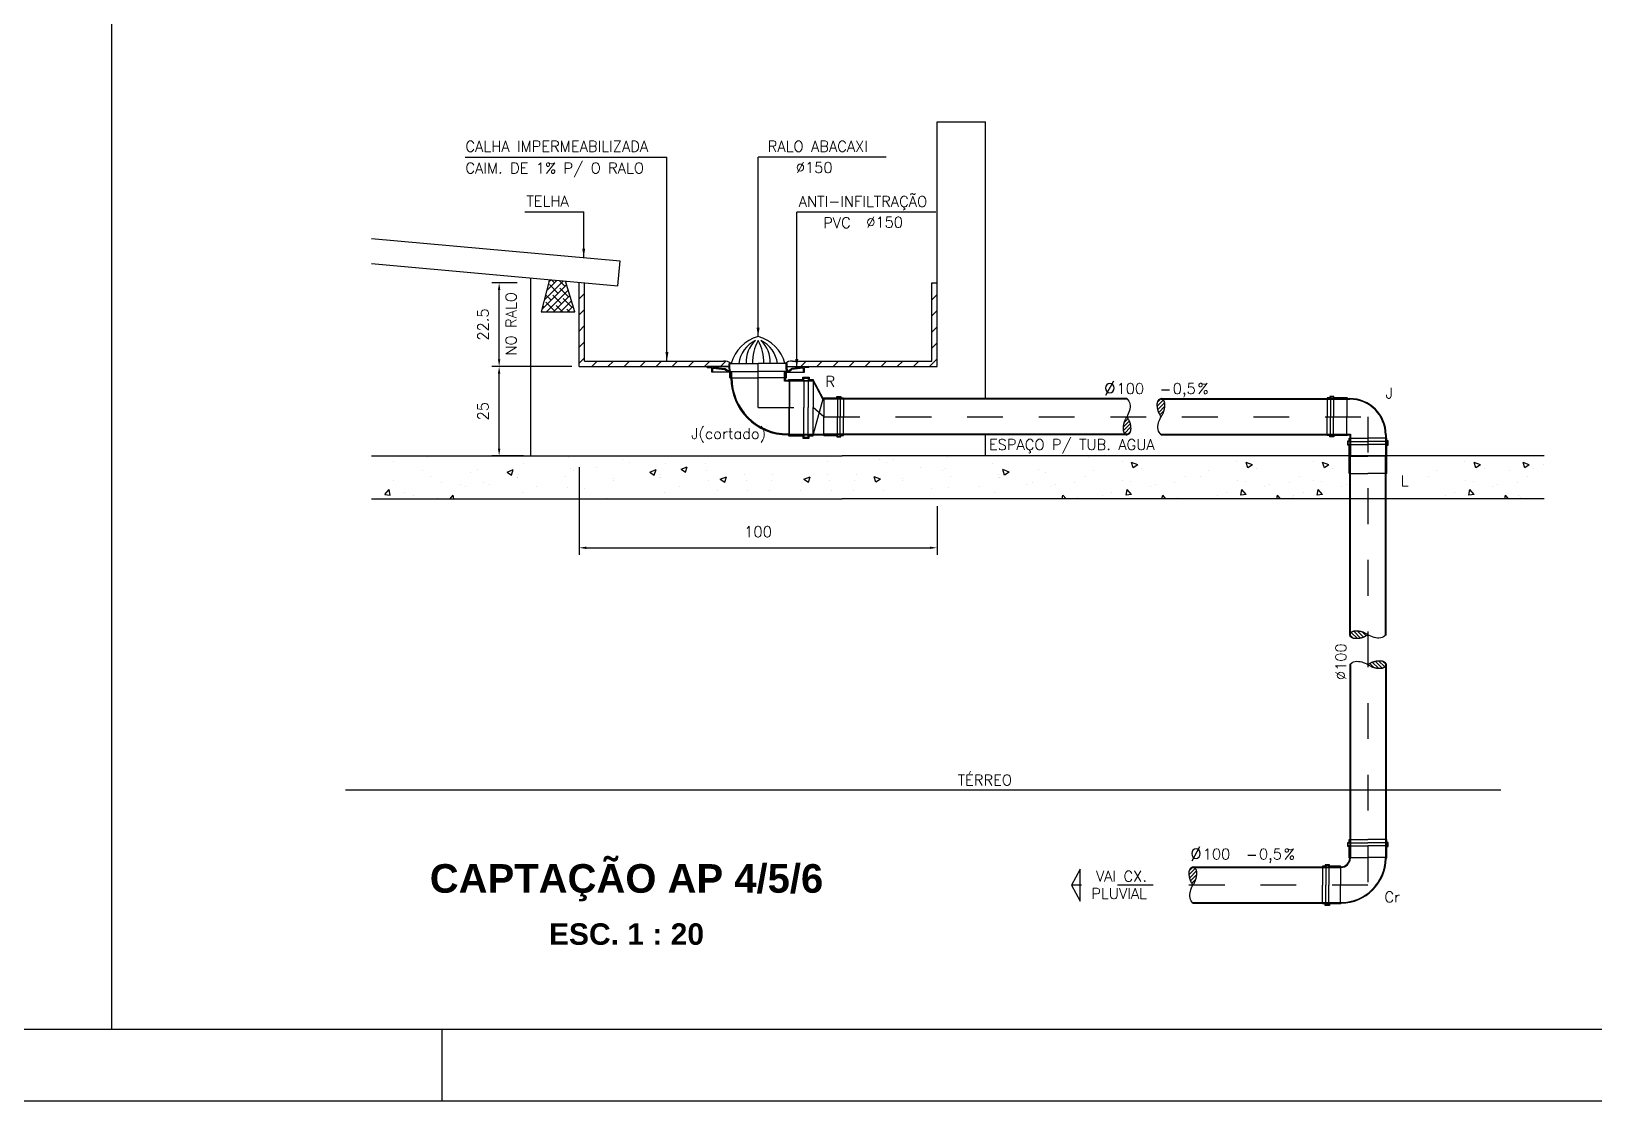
# Model space of a CAD drawing. Header units: millimetres. Extents: x -2485 to 3289, y -257 to 1952.
# Drawn here: x 41.313 to 45.681, y 0 to 2.987 of the extents above; entities that cross this region are included whole.
import ezdxf
from ezdxf.enums import TextEntityAlignment as Align

# ---------------------------------------------------------------- set-up
doc = ezdxf.new("R2010")
doc.units = ezdxf.units.MM
doc.header["$LTSCALE"] = 0.3
doc.linetypes.add('HID', pattern=[0.37, 0.07, -0.1, 0.03, -0.1, 0.07])
for name, color, linetype in [('AUX', 2, 'Continuous'), ('BASE', 254, 'Continuous'), ('TEX', 11, 'Continuous'), ('TEXTO', 3, 'Continuous'), ('TUB', 1, 'Continuous')]:
    doc.layers.add(name, color=color, linetype=linetype)
doc.layers.add('PROJETO ESGOTO PLUVIAL', color=1, linetype='HID', lineweight=15)
doc.layers.add('prumada', color=9, linetype='Continuous', lineweight=15)
doc.styles.add('ROMANS', font='romans.shx', dxfattribs={"height": 0.03})
doc.styles.add('SANSSERIFBOLD', font='sasb____.pfb')
doc.dimstyles.new('20', dxfattribs={"dimtxt": 0.03, "dimasz": 0.02, "dimexe": 0.02, "dimexo": 0.02, "dimgap": 0.03, "dimtad": 1, "dimdec": 3, "dimlfac": 100, "dimdsep": 46, "dimtxsty": 'ROMANS', "dimcen": 0.02, "dimclrd": 11, "dimclre": 11, "dimclrt": 3, "dimadec": 0, "dimazin": 0, "dimtfac": 3.333333, "dimtdec": 3, "dimtix": 1, "dimtmove": 2, "dimatfit": 3, "dimfxl": 0, "dimtolj": 1, "dimarcsym": 0})

# ---------------------------------------------------------------- blocks, each defined once
blk = doc.blocks.new('*D49')
at = {"layer": 'TEX', "color": 11, "linetype": 'Continuous', "lineweight": -2}
for p, q in [((42.6707, 2.285), (42.6003, 2.285)), ((42.6203, 2.0712), (42.6203, 2.265)), ((42.8236, 2.0512), (42.6003, 2.0512))]:
    blk.add_line(p, q, dxfattribs=at)
at = {"layer": 'TEX', "color": 11, "linetype": 'Continuous'}
for points in [[(42.6169, 2.265), (42.6236, 2.265), (42.6203, 2.285)], [(42.6169, 2.0712), (42.6236, 2.0712), (42.6203, 2.0512)]]:
    blk.add_solid(points, dxfattribs=at)
at = {"layer": 'TEX', "color": 3, "linetype": 'Continuous', "insert": (42.5753, 2.1681), "char_height": 0.03, "attachment_point": 5, "rotation": 90, "style": 'ROMANS'}
blk.add_mtext('\\A1;22.5', dxfattribs=at)
blk = doc.blocks.new('*D50')
at = {"layer": 'TEX', "color": 11, "lineweight": -2}
for p, q in [((42.8436, 1.7699), (42.8436, 1.5246)), ((43.8436, 1.6612), (43.8436, 1.5246)), ((42.8636, 1.5446), (43.8236, 1.5446))]:
    blk.add_line(p, q, dxfattribs=at)
at = {"layer": 'TEX', "color": 11}
for points in [[(42.8636, 1.5479), (42.8636, 1.5413), (42.8436, 1.5446)], [(43.8236, 1.5479), (43.8236, 1.5413), (43.8436, 1.5446)]]:
    blk.add_solid(points, dxfattribs=at)
at = {"layer": 'TEX', "color": 3, "insert": (43.3436, 1.5896), "char_height": 0.03, "attachment_point": 5, "style": 'ROMANS'}
blk.add_mtext('\\A1;100', dxfattribs=at)
blk = doc.blocks.new('*D51')
at = {"layer": 'TEX', "color": 11, "linetype": 'Continuous', "lineweight": -2}
for p, q in [((42.6681, 2.0512), (42.6003, 2.0512)), ((42.6203, 1.8212), (42.6203, 2.0312)), ((42.6886, 1.8012), (42.6003, 1.8012))]:
    blk.add_line(p, q, dxfattribs=at)
at = {"layer": 'TEX', "color": 11, "linetype": 'Continuous'}
for points in [[(42.6169, 2.0312), (42.6236, 2.0312), (42.6203, 2.0512)], [(42.6169, 1.8212), (42.6236, 1.8212), (42.6203, 1.8012)]]:
    blk.add_solid(points, dxfattribs=at)
at = {"layer": 'TEX', "color": 3, "linetype": 'Continuous', "insert": (42.5753, 1.9262), "char_height": 0.03, "attachment_point": 5, "rotation": 90, "style": 'ROMANS'}
blk.add_mtext('\\A1;25', dxfattribs=at)
blk = doc.blocks.new('150')
at = {"layer": 'TEX', "color": 9, "style": 'ROMANS'}
blk.add_text('%%c150', height=0.03, dxfattribs=at).set_placement((0, 0))
blk = doc.blocks.new('ABX150V')
at = {"layer": 'TUB'}
for centre, radius, start, end in [((-0.0092, -0.0263), 0.0805, 24.8919, 83.7485), ((-0.0253, -0.0253), 0.1034, 14.1481, 75.8519), ((0.0053, -0.0447), 0.0785, 41.7738, 93.9312), ((0.0044, -0.1054), 0.121, 60.5817, 92.0747), ((0.0044, 0.1054), 0.121, 267.9253, 299.4183), ((-0.0253, 0.0253), 0.1034, 284.1481, 345.8519), ((-0.0092, 0.0263), 0.0805, 276.2515, 335.1081), ((0.0053, 0.0447), 0.0785, 266.0688, 318.2262)]:
    blk.add_arc(centre, radius, start, end, dxfattribs=at)
blk = doc.blocks.new('b100')
at = {"layer": 'TUB', "color": 7}
for p, q in [((-0.0104, -0.0292), (0.0066, -0.0121)), ((-0.0101, -0.0394), (0.0091, -0.0203)), ((-0.0081, -0.0163), (0.0031, -0.0051)), ((-0.0068, -0.0468), (0.0105, -0.0295)), ((-0.0002, -0.0508), (0.0097, -0.0409))]:
    blk.add_line(p, q, dxfattribs=at)
for points in [[(0, 0.0508), (0.0052, 0.0436), (0.007, 0.04), (0.0082, 0.0359), (0.0089, 0.0306), (0.0088, 0.0264), (0.0082, 0.0221), (0.0073, 0.0174), (0.0058, 0.0129), (0.0039, 0.0078), (0.0019, 0.0034), (0, 0)], [(0, 0), (-0.0016, -0.0026), (-0.0029, -0.0047), (-0.0039, -0.0065), (-0.0047, -0.008), (-0.0054, -0.0092), (-0.0058, -0.0102), (-0.0062, -0.0111), (-0.0065, -0.0118), (-0.0068, -0.0126), (-0.0071, -0.0132), (-0.0073, -0.0139), (-0.0075, -0.0145), (-0.0077, -0.0151), (-0.0079, -0.0157), (-0.0081, -0.0162), (-0.0083, -0.0168), (-0.0084, -0.0173), (-0.0085, -0.0179), (-0.0087, -0.0184), (-0.0088, -0.0189), (-0.0089, -0.0195), (-0.009, -0.02), (-0.0092, -0.0206), (-0.0093, -0.0212), (-0.0094, -0.0218), (-0.0095, -0.0224), (-0.0097, -0.023), (-0.0098, -0.0237), (-0.0099, -0.0243), (-0.01, -0.025), (-0.0101, -0.0257), (-0.0102, -0.0264), (-0.0103, -0.0271), (-0.0103, -0.0278), (-0.0104, -0.0286), (-0.0105, -0.0293), (-0.0105, -0.03), (-0.0105, -0.0308), (-0.0106, -0.0315), (-0.0106, -0.0322), (-0.0106, -0.0329), (-0.0106, -0.0335), (-0.0106, -0.0342), (-0.0106, -0.0348), (-0.0105, -0.0354), (-0.0105, -0.036), (-0.0105, -0.0366), (-0.0104, -0.0372), (-0.0104, -0.0377), (-0.0103, -0.0383), (-0.0102, -0.0388), (-0.0101, -0.0393), (-0.01, -0.0398), (-0.0099, -0.0403), (-0.0097, -0.0408), (-0.0095, -0.0413), (-0.0094, -0.0418), (-0.0092, -0.0424), (-0.0089, -0.0429), (-0.0087, -0.0433), (-0.0085, -0.0438), (-0.0082, -0.0443), (-0.008, -0.0447), (-0.0078, -0.0452), (-0.0075, -0.0456), (-0.0073, -0.046), (-0.0071, -0.0463), (-0.0068, -0.0467), (-0.0066, -0.047), (-0.0064, -0.0473), (-0.0062, -0.0476), (-0.006, -0.0478), (-0.0058, -0.0481), (-0.0056, -0.0483), (-0.0053, -0.0485), (-0.0051, -0.0487), (-0.0049, -0.0489), (-0.0046, -0.049), (-0.0044, -0.0492), (-0.0041, -0.0494), (-0.0038, -0.0495), (-0.0035, -0.0497), (-0.0031, -0.0499), (-0.0027, -0.05), (-0.0022, -0.0502), (-0.0016, -0.0504), (-0.0008, -0.0506), (0, -0.0508)], [(0, 0), (0.0016, -0.0026), (0.0029, -0.0047), (0.0039, -0.0065), (0.0047, -0.008), (0.0054, -0.0092), (0.0058, -0.0102), (0.0062, -0.0111), (0.0065, -0.0118), (0.0068, -0.0126), (0.0071, -0.0132), (0.0073, -0.0139), (0.0075, -0.0145), (0.0077, -0.0151), (0.0079, -0.0157), (0.0081, -0.0162), (0.0083, -0.0168), (0.0084, -0.0173), (0.0085, -0.0179), (0.0087, -0.0184), (0.0088, -0.0189), (0.0089, -0.0195), (0.009, -0.02), (0.0092, -0.0206), (0.0093, -0.0212), (0.0094, -0.0218), (0.0095, -0.0224), (0.0097, -0.023), (0.0098, -0.0237), (0.0099, -0.0243), (0.01, -0.025), (0.0101, -0.0257), (0.0102, -0.0264), (0.0103, -0.0271), (0.0103, -0.0278), (0.0104, -0.0286), (0.0105, -0.0293), (0.0105, -0.03), (0.0105, -0.0308), (0.0106, -0.0315), (0.0106, -0.0322), (0.0106, -0.0329), (0.0106, -0.0335), (0.0106, -0.0342), (0.0106, -0.0348), (0.0105, -0.0354), (0.0105, -0.036), (0.0105, -0.0366), (0.0104, -0.0372), (0.0104, -0.0377), (0.0103, -0.0383), (0.0102, -0.0388), (0.0101, -0.0393), (0.01, -0.0398), (0.0099, -0.0403), (0.0097, -0.0408), (0.0095, -0.0413), (0.0094, -0.0418), (0.0092, -0.0424), (0.0089, -0.0429), (0.0087, -0.0433), (0.0085, -0.0438), (0.0082, -0.0443), (0.008, -0.0447), (0.0078, -0.0452), (0.0075, -0.0456), (0.0073, -0.046), (0.0071, -0.0463), (0.0068, -0.0467), (0.0066, -0.047), (0.0064, -0.0473), (0.0062, -0.0476), (0.006, -0.0478), (0.0058, -0.0481), (0.0056, -0.0483), (0.0053, -0.0485), (0.0051, -0.0487), (0.0049, -0.0489), (0.0046, -0.049), (0.0044, -0.0492), (0.0041, -0.0494), (0.0038, -0.0495), (0.0035, -0.0497), (0.0031, -0.0499), (0.0027, -0.05), (0.0022, -0.0502), (0.0016, -0.0504), (0.0008, -0.0506), (0, -0.0508)]]:
    blk.add_lwpolyline(points, dxfattribs=at)
blk = doc.blocks.new('DD')
at = {"layer": 'TEX', "color": 9}
blk.add_line((0.1881, 0.0234), (0.2108, 0.0234), dxfattribs=at)
at = {"layer": 'TEX', "color": 9, "style": 'ROMANS'}
for s, height, p in [('%%c', 0.04, (0.0265, 0.0079)), ('%', 0.03, (0.2889, 0.0116))]:
    blk.add_text(s, height=height, dxfattribs=at).set_placement(p)
blk.add_attdef('N', (0.0624, 0.0116), '', height=0.03, dxfattribs=at)
blk.add_attdef('INCL', text='', height=0.03, dxfattribs=at).set_placement((0.2837, 0.0116), align=Align.RIGHT)
blk = doc.blocks.new('a-inf-150')
at = {"layer": 'TUB', "color": 3, "linetype": 'Continuous'}
for p, q in [((-0.0811, 0.0137), (-0.1419, 0.0137)), ((-0.0811, 0.006), (-0.0786, 0)), ((-0.0811, 0), (-0.0786, 0.006)), ((-0.0811, 0.006), (-0.0811, 0)), ((-0.0786, 0.022), (0, 0.022)), ((-0.0786, 0.006), (-0.0786, 0)), ((-0.0762, 0), (0, 0)), ((0.0786, 0.022), (0, 0.022)), ((0.0762, 0), (0, 0)), ((0.0786, 0.006), (0.0786, 0)), ((0.0811, 0), (0.0786, 0.006)), ((0.0811, 0.006), (0.0786, 0)), ((0.0811, 0.0137), (0.1419, 0.0137)), ((0.0811, 0.006), (0.0811, 0)), ((-0.0817, -0.0025), (-0.1266, -0.0025)), ((-0.0762, -0.0185), (0, -0.0185)), ((0.0762, -0.0185), (0, -0.0185)), ((0.0817, -0.0025), (0.1266, -0.0025))]:
    blk.add_line(p, q, dxfattribs=at)
at = {"layer": 'TUB', "color": 4, "linetype": 'Continuous'}
for p, q in [((-0.1419, 0.0112), (-0.1419, 0.0137)), ((-0.1419, 0.0137), (-0.094, 0.0075)), ((-0.1419, 0.0112), (-0.1291, 0.0096)), ((-0.1291, -0.0025), (-0.1291, 0.0096)), ((-0.1266, -0.0025), (-0.1266, 0.0087)), ((-0.126, 0.0092), (-0.0944, 0.0051)), ((-0.082, -0.0024), (-0.0934, 0.0047)), ((-0.0811, 0), (-0.092, 0.0068)), ((-0.0811, 0.0174), (-0.0807, 0.022)), ((-0.0811, 0.006), (-0.0811, 0.0174)), ((-0.0786, 0.006), (-0.0811, 0.006)), ((-0.0762, 0), (-0.0811, 0)), ((-0.0807, 0.022), (-0.0786, 0.022)), ((-0.0786, 0.006), (-0.0786, 0.022)), ((-0.0786, 0), (-0.0762, 0)), ((-0.0762, -0.0185), (-0.0762, 0)), ((0.0762, -0.0185), (0.0762, 0)), ((0.0786, 0), (0.0762, 0)), ((0.0762, 0), (0.0811, 0)), ((0.0786, 0.006), (0.0786, 0.022)), ((0.0807, 0.022), (0.0786, 0.022)), ((0.0786, 0.006), (0.0811, 0.006)), ((0.0811, 0.0174), (0.0807, 0.022)), ((0.0811, 0.006), (0.0811, 0.0174)), ((0.0811, 0), (0.092, 0.0068)), ((0.082, -0.0024), (0.0934, 0.0047)), ((0.1419, 0.0137), (0.094, 0.0075)), ((0.126, 0.0092), (0.0944, 0.0051)), ((0.1266, -0.0025), (0.1266, 0.0087)), ((0.1419, 0.0112), (0.1291, 0.0096)), ((0.1291, -0.0025), (0.1291, 0.0096)), ((0.1419, 0.0112), (0.1419, 0.0137)), ((-0.1266, -0.0025), (-0.1291, -0.0025)), ((-0.0792, -0.0025), (-0.0817, -0.0025)), ((-0.0792, -0.0175), (-0.0792, -0.0025)), ((-0.0782, -0.0185), (-0.0762, -0.0185)), ((0.0782, -0.0185), (0.0762, -0.0185)), ((0.0792, -0.0025), (0.0817, -0.0025)), ((0.0792, -0.0175), (0.0792, -0.0025)), ((0.1266, -0.0025), (0.1291, -0.0025))]:
    blk.add_line(p, q, dxfattribs=at)
at = {"layer": 'TUB', "linetype": 'HID'}
blk.add_line((0, -0.0185), (0, 0.022), dxfattribs=at)
blk.add_line((0, -0.0185), (0, 0.022), dxfattribs=at)
blk.add_line((0, -0.0185), (0, 0.022), dxfattribs=at)
blk.add_line((0, -0.0185), (0, 0.022), dxfattribs=at)
at = {"layer": 'TUB', "color": 4, "linetype": 'Continuous'}
for centre, radius, start, end in [((-0.1261, 0.0087), 0.0005, 82.6, 180), ((-0.0947, 0.0026), 0.0025, 58, 82.6), ((-0.0947, 0.0026), 0.005, 58, 82.6), ((0.0947, 0.0026), 0.005, 97.4, 122), ((0.0947, 0.0026), 0.0025, 97.4, 122), ((0.1261, 0.0087), 0.0005, 0, 97.4), ((-0.0817, -0.002), 0.0005, 238, 270), ((-0.0782, -0.0175), 0.001, 180, 270), ((0.0782, -0.0175), 0.001, 270, 0), ((0.0817, -0.002), 0.0005, 270, 302)]:
    blk.add_arc(centre, radius, start, end, dxfattribs=at)
blk = doc.blocks.new('S3E')
at = {"layer": 'TEX', "color": 5}
blk.add_lwpolyline([(0.024, -0.0446), (0.024, 0.0446), (0, 0)], close=True, dxfattribs=at)
at = {"layer": 'TEX', "color": 5, "style": 'ROMANS'}
for s, p in [('VAI CX.', (0.2108, 0.0098)), ('PLUVIAL', (0.2108, -0.0388))]:
    blk.add_text(s, height=0.03, dxfattribs=at).set_placement(p, align=Align.RIGHT)
blk = doc.blocks.new('l100')
at = {"layer": 'TUB', "color": 4}
for p, q in [((-0.049, 0.0518), (-0.0475, 0.0526)), ((0, 0.0508), (-0.049, 0.0508)), ((-0.0475, 0.0526), (0.0308, 0.0526)), ((0, 0.0508), (0.0326, 0.0508)), ((0.0308, 0.0566), (0.0424, 0.0566)), ((0.0308, 0.0526), (0.0308, 0.0566)), ((0.0326, 0.0548), (0.0406, 0.0548)), ((0.0326, 0.0508), (0.0326, 0.0548)), ((0.0406, 0.0548), (0.0406, 0.0508)), ((0.0406, 0.0508), (0.05, 0.0508)), ((0.0424, 0.0566), (0.0424, 0.0526)), ((0.0424, 0.0526), (0.05, 0.0526)), ((0, -0.0508), (-0.049, -0.0508)), ((-0.049, -0.0518), (-0.0475, -0.0526)), ((-0.0475, -0.0526), (0.0308, -0.0526)), ((0, -0.0508), (0.0326, -0.0508)), ((0.0308, -0.0526), (0.0308, -0.0566)), ((0.0308, -0.0566), (0.0424, -0.0566)), ((0.0326, -0.0508), (0.0326, -0.0548)), ((0.0326, -0.0548), (0.0406, -0.0548)), ((0.0406, -0.0508), (0.05, -0.0508)), ((0.0406, -0.0548), (0.0406, -0.0508)), ((0.0424, -0.0526), (0.05, -0.0526)), ((0.0424, -0.0566), (0.0424, -0.0526))]:
    blk.add_line(p, q, dxfattribs=at)
at = {"layer": 'TUB', "color": 3}
for p, q in [((-0.049, 0.0518), (-0.049, 0)), ((0, 0.0508), (0, 0)), ((0.0326, 0.0508), (0.0326, 0)), ((0.0406, 0.0508), (0.0406, 0)), ((0.05, 0.0526), (0.05, 0)), ((-0.049, -0.0518), (-0.049, 0)), ((0, -0.0508), (0, 0)), ((0.0326, -0.0508), (0.0326, 0)), ((0.0406, -0.0508), (0.0406, 0)), ((0.05, -0.0526), (0.05, 0))]:
    blk.add_line(p, q, dxfattribs=at)
blk = doc.blocks.new('100')
at = {"layer": 'TEX', "color": 9, "style": 'ROMANS'}
blk.add_text('%%c100', height=0.03, dxfattribs=at).set_placement((0, 0))
blk = doc.blocks.new('CR100')
at = {"layer": 'TUB', "color": 4}
for p, q in [((0.0744, 0.0508), (0.0763, 0.0526)), ((0.0752, 0.049), (0.077, 0.0508)), ((0.0763, 0.0526), (0.1078, 0.0526)), ((0.077, 0.0508), (0.1096, 0.0508)), ((0.1078, 0.0526), (0.1078, 0.0566)), ((0.1078, 0.0566), (0.1194, 0.0566)), ((0.1096, 0.0548), (0.1176, 0.0548)), ((0.1096, 0.0508), (0.1096, 0.0548)), ((0.1176, 0.0548), (0.1176, 0.0508)), ((0.1176, 0.0508), (0.127, 0.0508)), ((0.1194, 0.0566), (0.1194, 0.0526)), ((0.1194, 0.0526), (0.127, 0.0526)), ((-0.0508, -0.0744), (-0.0526, -0.0763)), ((-0.0526, -0.0763), (-0.0526, -0.1078)), ((-0.049, -0.0752), (-0.0508, -0.077)), ((-0.0508, -0.077), (-0.0508, -0.1096)), ((0.049, -0.0752), (0.0508, -0.077)), ((0.0508, -0.077), (0.0508, -0.1096)), ((0.0509, -0.0745), (0.0526, -0.0763)), ((0.0526, -0.0763), (0.0526, -0.1078)), ((0.0745, -0.0509), (0.0763, -0.0526)), ((0.0752, -0.049), (0.077, -0.0508)), ((0.0763, -0.0526), (0.1078, -0.0526)), ((0.077, -0.0508), (0.1096, -0.0508)), ((0.1078, -0.0526), (0.1078, -0.0566)), ((0.1078, -0.0566), (0.1194, -0.0566)), ((0.1096, -0.0508), (0.1096, -0.0548)), ((0.1096, -0.0548), (0.1176, -0.0548)), ((0.1176, -0.0508), (0.127, -0.0508)), ((0.1176, -0.0548), (0.1176, -0.0508)), ((0.1194, -0.0526), (0.127, -0.0526)), ((0.1194, -0.0566), (0.1194, -0.0526)), ((-0.0526, -0.1078), (-0.0566, -0.1078)), ((-0.0566, -0.1078), (-0.0566, -0.1194)), ((-0.0566, -0.1194), (-0.0526, -0.1194)), ((-0.0508, -0.1096), (-0.0548, -0.1096)), ((-0.0548, -0.1096), (-0.0548, -0.1176)), ((-0.0548, -0.1176), (-0.0508, -0.1176)), ((-0.0526, -0.1194), (-0.0526, -0.127)), ((-0.0508, -0.1176), (-0.0508, -0.127)), ((0.0508, -0.1096), (0.0548, -0.1096)), ((0.0508, -0.1176), (0.0508, -0.127)), ((0.0548, -0.1176), (0.0508, -0.1176)), ((0.0526, -0.1078), (0.0566, -0.1078)), ((0.0526, -0.1194), (0.0526, -0.127)), ((0.0566, -0.1194), (0.0526, -0.1194)), ((0.0548, -0.1096), (0.0548, -0.1176)), ((0.0566, -0.1078), (0.0566, -0.1194))]:
    blk.add_line(p, q, dxfattribs=at)
at = {"layer": 'TUB', "color": 3}
for p, q in [((0.077, 0.0508), (0.077, 0)), ((0.1096, 0.0508), (0.1096, 0)), ((0.1176, 0.0508), (0.1176, 0)), ((0.127, 0.0526), (0.127, 0)), ((0.077, -0.0508), (0.077, 0)), ((0.1096, -0.0508), (0.1096, 0)), ((0.1176, -0.0508), (0.1176, 0)), ((0.127, -0.0526), (0.127, 0)), ((-0.0508, -0.077), (0, -0.077)), ((0.0508, -0.077), (0, -0.077)), ((-0.0526, -0.127), (0, -0.127)), ((-0.0508, -0.1096), (0, -0.1096)), ((-0.0508, -0.1176), (0, -0.1176)), ((0.0508, -0.1096), (0, -0.1096)), ((0.0508, -0.1176), (0, -0.1176)), ((0.0526, -0.127), (0, -0.127))]:
    blk.add_line(p, q, dxfattribs=at)
at = {"layer": 'TUB', "color": 4}
for radius, start, end in [(0.1272, 90.8832, 179.1168), (0.1254, 90.5509, 179.4491), (0.0274, 92.4574, 177.5426), (0.0256, 94.204, 175.796)]:
    blk.add_arc((0.0764, -0.0764), radius, start, end, dxfattribs=at)

msp = doc.modelspace()

# ---------------------------------------------------------------- hatches: boundary and pattern name
at = {"layer": 'BASE'}
h = msp.add_hatch(dxfattribs=at)
h.set_pattern_fill('ANSI31', scale=0.01, style=0)
h.set_pattern_definition([(45, (-3455.84996, -2105.636468), (-0.0224506403, 0.0224506403), [])])
h.paths.add_polyline_path([(43.262637, 2.05122), (43.262637, 2.054901), (43.263037, 2.059471), (43.265137, 2.059471), (43.267964, 2.059471, 0.17595235), (43.247462, 2.06622), (42.858564, 2.06622), (42.858564, 2.285003), (42.843564, 2.286353), (42.843564, 2.05122)])
h.paths.add_polyline_path([(43.843564, 2.285003), (43.828564, 2.285003), (43.828564, 2.06622), (43.451647, 2.06622), (43.451647, 2.05122), (43.843564, 2.05122)])

# ---------------------------------------------------------------- linework, layer by layer
at = {"color": 12, "linetype": 'Continuous'}
msp.add_line((33.74, 0.2), (49.66, 0.2), dxfattribs=at)
at = {"color": 5, "linetype": 'Continuous'}
msp.add_line((42.46, 0.2), (42.46, 0), dxfattribs=at)
at = {"color": 4, "linetype": 'Continuous'}
msp.add_line((33.24, 0), (49.86, 0), dxfattribs=at)
at = {"layer": 'BASE', "color": 7, "linetype": 'Continuous'}
for p, q in [((43.843564, 2.05122), (43.843564, 2.734192)), ((43.843564, 2.734192), (43.978564, 2.734192)), ((43.978564, 1.96152), (43.978564, 2.734192)), ((42.708564, 1.80122), (42.708564, 2.298503)), ((42.843564, 2.05122), (42.843564, 2.286353)), ((42.858564, 2.06622), (42.858564, 2.285003)), ((43.828564, 2.06622), (43.828564, 2.285003)), ((43.978564, 1.80122), (43.978564, 1.85992))]:
    msp.add_line(p, q, dxfattribs=at)
at = {"layer": 'BASE', "color": 7}
for p, q in [((42.263309, 2.408859), (42.958564, 2.346286)), ((42.263309, 2.338576), (42.95229, 2.276568)), ((42.95229, 2.276568), (42.958564, 2.346286)), ((42.760866, 2.293796), (42.737825, 2.203813)), ((42.739353, 2.20978), (42.808782, 2.279209)), ((42.746046, 2.235919), (42.800368, 2.290241)), ((42.752739, 2.262057), (42.782528, 2.291846)), ((42.759432, 2.288195), (42.764689, 2.293452)), ((42.784922, 2.25535), (42.760616, 2.279656)), ((42.7752, 2.284518), (42.766421, 2.293296)), ((42.804368, 2.274795), (42.78779, 2.291373)), ((42.831547, 2.203813), (42.805593, 2.289771)), ((43.828564, 2.285003), (43.843564, 2.285003)), ((42.765477, 2.235904), (42.750004, 2.251377)), ((42.7752, 2.206736), (42.750893, 2.231043)), ((42.752831, 2.203813), (42.813292, 2.264273)), ((42.755754, 2.265072), (42.753968, 2.266858)), ((42.794645, 2.226181), (42.770338, 2.250488)), ((42.772277, 2.203813), (42.817801, 2.249338)), ((42.814091, 2.245627), (42.789784, 2.269934)), ((42.791722, 2.203813), (42.822311, 2.234402)), ((42.823813, 2.216459), (42.799506, 2.240765)), ((42.737825, 2.203813), (42.831547, 2.203813)), ((42.739232, 2.203813), (42.738112, 2.204933)), ((42.746032, 2.216459), (42.742076, 2.220414)), ((42.797568, 2.203813), (42.780061, 2.22132)), ((42.817014, 2.203813), (42.809229, 2.211597)), ((42.811167, 2.203813), (42.826821, 2.219466)), ((42.830613, 2.203813), (42.831331, 2.204531)), ((42.858564, 2.06622), (43.247462, 2.06622)), ((43.439666, 2.06622), (43.828564, 2.06622)), ((42.843564, 2.05122), (43.262637, 2.05122)), ((43.424892, 2.05122), (43.843564, 2.05122)), ((42.263309, 1.80122), (43.578564, 1.80122)), ((42.421116, 1.79789), (42.421116, 1.79789)), ((42.813639, 1.79745), (42.813639, 1.79745)), ((45.539144, 1.80122), (43.578564, 1.80122)), ((43.578564, 1.80122), (43.578564, 1.80122)), ((43.873489, 1.79745), (43.873489, 1.79745)), ((44.266012, 1.79789), (44.266012, 1.79789)), ((42.326433, 1.785425), (42.326433, 1.785425)), ((42.406173, 1.759681), (42.406173, 1.759681)), ((42.539629, 1.754043), (42.539629, 1.754043)), ((42.559003, 1.763843), (42.559003, 1.763843)), ((42.642405, 1.756126), (42.659909, 1.762845)), ((42.642405, 1.756126), (42.65484, 1.747738)), ((42.654837, 1.747735), (42.659906, 1.762842)), ((42.673085, 1.748404), (42.673085, 1.748404)), ((42.687363, 1.781445), (42.687363, 1.781445)), ((42.818694, 1.765486), (42.818694, 1.765486)), ((42.828392, 1.761565), (42.828392, 1.761565)), ((42.890977, 1.769804), (42.890977, 1.769804)), ((42.96449, 1.790512), (42.96449, 1.790512)), ((42.98566, 1.782269), (42.98566, 1.782269)), ((43.041076, 1.756126), (43.05858, 1.762845)), ((43.041076, 1.756126), (43.053511, 1.747738)), ((43.053508, 1.747735), (43.058577, 1.762842)), ((43.071756, 1.748404), (43.071756, 1.748404)), ((43.086034, 1.781445), (43.086034, 1.781445)), ((43.128488, 1.764338), (43.145993, 1.771057)), ((43.128488, 1.764338), (43.140923, 1.75595)), ((43.14092, 1.755946), (43.145989, 1.771054)), ((43.195606, 1.778807), (43.195606, 1.778807)), ((43.200252, 1.759722), (43.200252, 1.759722)), ((43.305252, 1.750573), (43.305252, 1.750573)), ((43.38477, 1.750573), (43.38477, 1.750573)), ((43.53709, 1.784619), (43.53709, 1.784619)), ((43.538805, 1.750573), (43.538805, 1.750573)), ((43.618323, 1.750573), (43.618323, 1.750573)), ((43.683251, 1.789943), (43.683251, 1.789943)), ((43.701469, 1.782269), (43.701469, 1.782269)), ((43.722638, 1.790512), (43.722638, 1.790512)), ((43.796152, 1.769804), (43.796152, 1.769804)), ((43.858737, 1.761565), (43.858737, 1.761565)), ((43.868435, 1.765486), (43.868435, 1.765486)), ((43.999766, 1.781445), (43.999766, 1.781445)), ((44.014044, 1.748404), (44.014044, 1.748404)), ((44.044724, 1.756126), (44.027219, 1.762845)), ((44.032291, 1.747735), (44.027222, 1.762842)), ((44.044724, 1.756126), (44.032288, 1.747738)), ((44.128125, 1.763843), (44.128125, 1.763843)), ((44.1475, 1.754043), (44.1475, 1.754043)), ((44.280955, 1.759681), (44.280955, 1.759681)), ((44.360695, 1.785425), (44.360695, 1.785425)), ((44.404006, 1.776148), (44.386502, 1.782867)), ((44.391574, 1.767757), (44.386505, 1.782864)), ((44.404006, 1.776148), (44.391571, 1.76776)), ((44.401302, 1.777896), (44.401302, 1.777896)), ((44.414411, 1.76532), (44.414411, 1.76532)), ((44.601468, 1.759681), (44.601468, 1.759681)), ((44.681208, 1.785425), (44.681208, 1.785425)), ((44.724519, 1.776148), (44.707014, 1.782867)), ((44.712086, 1.767757), (44.707017, 1.782864)), ((44.724519, 1.776148), (44.712083, 1.76776)), ((44.721814, 1.777896), (44.721814, 1.777896)), ((44.734923, 1.76532), (44.734923, 1.76532)), ((44.894785, 1.785425), (44.894785, 1.785425)), ((44.938096, 1.776148), (44.920592, 1.782867)), ((44.925664, 1.767757), (44.920595, 1.782864)), ((44.938096, 1.776148), (44.925661, 1.76776)), ((44.935392, 1.777896), (44.935392, 1.777896)), ((44.948501, 1.76532), (44.948501, 1.76532)), ((45.23839, 1.759681), (45.23839, 1.759681)), ((45.318131, 1.785425), (45.318131, 1.785425)), ((45.361442, 1.776148), (45.343937, 1.782867)), ((45.349009, 1.767757), (45.34394, 1.782864)), ((45.361442, 1.776148), (45.349006, 1.76776)), ((45.358737, 1.777896), (45.358737, 1.777896)), ((45.371846, 1.76532), (45.371846, 1.76532)), ((45.441948, 1.759681), (45.441948, 1.759681)), ((45.498032, 1.776148), (45.480527, 1.782867)), ((45.485599, 1.767757), (45.48053, 1.782864)), ((45.498032, 1.776148), (45.485596, 1.76776)), ((45.495327, 1.777896), (45.495327, 1.777896)), ((45.508436, 1.76532), (45.508436, 1.76532)), ((45.538605, 1.777186), (45.538605, 1.777186)), ((42.300745, 1.693087), (42.312797, 1.70745)), ((42.315685, 1.691777), (42.312794, 1.707447)), ((42.32543, 1.731739), (42.32543, 1.731739)), ((42.429157, 1.745099), (42.429157, 1.745099)), ((42.458885, 1.7261), (42.458885, 1.7261)), ((42.513236, 1.720074), (42.513236, 1.720074)), ((42.527101, 1.715433), (42.527101, 1.715433)), ((42.575821, 1.728313), (42.575821, 1.728313)), ((42.592341, 1.720462), (42.592341, 1.720462)), ((42.670504, 1.740778), (42.670504, 1.740778)), ((42.672897, 1.74046), (42.672897, 1.74046)), ((42.725797, 1.714823), (42.725797, 1.714823)), ((42.80654, 1.742765), (42.80654, 1.742765)), ((42.810599, 1.714226), (42.810599, 1.714226)), ((42.859252, 1.709184), (42.859252, 1.709184)), ((42.939996, 1.737127), (42.939996, 1.737127)), ((42.940446, 1.732971), (42.940446, 1.732971)), ((43.069175, 1.740778), (43.069175, 1.740778)), ((43.071568, 1.74046), (43.071568, 1.74046)), ((43.124468, 1.714823), (43.124468, 1.714823)), ((43.204581, 1.732687), (43.204581, 1.732687)), ((43.229154, 1.703545), (43.229154, 1.703545)), ((43.238134, 1.736104), (43.255638, 1.742823)), ((43.238134, 1.736104), (43.250569, 1.727716)), ((43.250566, 1.727712), (43.255635, 1.74282)), ((43.309898, 1.731488), (43.309898, 1.731488)), ((43.314227, 1.704453), (43.314227, 1.704453)), ((43.375795, 1.704453), (43.375795, 1.704453)), ((43.380124, 1.731488), (43.380124, 1.731488)), ((43.462708, 1.703545), (43.462708, 1.703545)), ((43.471687, 1.736104), (43.489192, 1.742823)), ((43.471687, 1.736104), (43.484123, 1.727716)), ((43.484119, 1.727712), (43.489189, 1.74282)), ((43.543451, 1.731488), (43.543451, 1.731488)), ((43.54778, 1.704453), (43.54778, 1.704453)), ((43.609349, 1.704453), (43.609349, 1.704453)), ((43.613677, 1.731488), (43.613677, 1.731488)), ((43.685442, 1.736104), (43.667937, 1.742823)), ((43.673009, 1.727712), (43.66794, 1.74282)), ((43.685442, 1.736104), (43.673006, 1.727716)), ((43.694421, 1.703545), (43.694421, 1.703545)), ((43.746683, 1.732971), (43.746683, 1.732971)), ((43.747133, 1.737127), (43.747133, 1.737127)), ((43.827876, 1.709184), (43.827876, 1.709184)), ((43.876529, 1.714226), (43.876529, 1.714226)), ((43.880588, 1.742765), (43.880588, 1.742765)), ((43.961332, 1.714823), (43.961332, 1.714823)), ((44.014231, 1.74046), (44.014231, 1.74046)), ((44.016624, 1.740778), (44.016624, 1.740778)), ((44.094788, 1.720462), (44.094788, 1.720462)), ((44.111307, 1.728313), (44.111307, 1.728313)), ((44.160028, 1.715433), (44.160028, 1.715433)), ((44.173892, 1.720074), (44.173892, 1.720074)), ((44.228243, 1.7261), (44.228243, 1.7261)), ((44.257972, 1.745099), (44.257972, 1.745099)), ((44.361699, 1.731739), (44.361699, 1.731739)), ((44.371444, 1.691777), (44.374334, 1.707447)), ((44.386384, 1.693087), (44.374331, 1.70745)), ((44.384248, 1.729094), (44.384248, 1.729094)), ((44.43884, 1.715433), (44.43884, 1.715433)), ((44.452705, 1.720074), (44.452705, 1.720074)), ((44.507056, 1.7261), (44.507056, 1.7261)), ((44.536784, 1.745099), (44.536784, 1.745099)), ((44.578485, 1.745099), (44.578485, 1.745099)), ((44.682211, 1.731739), (44.682211, 1.731739)), ((44.691956, 1.691777), (44.694847, 1.707447)), ((44.706896, 1.693087), (44.694844, 1.70745)), ((44.704761, 1.729094), (44.704761, 1.729094)), ((44.759353, 1.715433), (44.759353, 1.715433)), ((44.773217, 1.720074), (44.773217, 1.720074)), ((44.827568, 1.7261), (44.827568, 1.7261)), ((44.857297, 1.745099), (44.857297, 1.745099)), ((44.895789, 1.731739), (44.895789, 1.731739)), ((44.905534, 1.691777), (44.908424, 1.707447)), ((44.920474, 1.693087), (44.908421, 1.70745)), ((44.918339, 1.729094), (44.918339, 1.729094)), ((44.97293, 1.715433), (44.97293, 1.715433)), ((44.986795, 1.720074), (44.986795, 1.720074)), ((45.215407, 1.745099), (45.215407, 1.745099)), ((45.319134, 1.731739), (45.319134, 1.731739)), ((45.328879, 1.691777), (45.33177, 1.707447)), ((45.343819, 1.693087), (45.331767, 1.70745)), ((45.341684, 1.729094), (45.341684, 1.729094)), ((45.396276, 1.715433), (45.396276, 1.715433)), ((45.41014, 1.720074), (45.41014, 1.720074)), ((45.464491, 1.7261), (45.464491, 1.7261)), ((45.49422, 1.745099), (45.49422, 1.745099)), ((42.263309, 1.68122), (43.578564, 1.68122)), ((42.300745, 1.693087), (42.315688, 1.69178)), ((42.355349, 1.699287), (42.355349, 1.699287)), ((42.381304, 1.690407), (42.381304, 1.690407)), ((42.447268, 1.68122), (42.449854, 1.682213)), ((42.449519, 1.68122), (42.449851, 1.682209)), ((42.483266, 1.68122), (42.492112, 1.691762)), ((42.494053, 1.68122), (42.492109, 1.691759)), ((42.684323, 1.698222), (42.684323, 1.698222)), ((42.919892, 1.683667), (42.919892, 1.683667)), ((43.082994, 1.698222), (43.082994, 1.698222)), ((45.539144, 1.68122), (43.578564, 1.68122)), ((43.767236, 1.683667), (43.767236, 1.683667)), ((44.002806, 1.698222), (44.002806, 1.698222)), ((44.193075, 1.68122), (44.195019, 1.691759)), ((44.203862, 1.68122), (44.195016, 1.691762)), ((44.23986, 1.68122), (44.237275, 1.682213)), ((44.23761, 1.68122), (44.237278, 1.682209)), ((44.305824, 1.690407), (44.305824, 1.690407)), ((44.33178, 1.699287), (44.33178, 1.699287)), ((44.386384, 1.693087), (44.371441, 1.69178)), ((44.471888, 1.68122), (44.473832, 1.691759)), ((44.482675, 1.68122), (44.473829, 1.691762)), ((44.518673, 1.68122), (44.516087, 1.682213)), ((44.516423, 1.68122), (44.516091, 1.682209)), ((44.626337, 1.690407), (44.626337, 1.690407)), ((44.652292, 1.699287), (44.652292, 1.699287)), ((44.706896, 1.693087), (44.691953, 1.69178)), ((44.792401, 1.68122), (44.794345, 1.691759)), ((44.803188, 1.68122), (44.794341, 1.691762)), ((44.839186, 1.68122), (44.8366, 1.682213)), ((44.836935, 1.68122), (44.836603, 1.682209)), ((44.839914, 1.690407), (44.839914, 1.690407)), ((44.86587, 1.699287), (44.86587, 1.699287)), ((44.920474, 1.693087), (44.905531, 1.69178)), ((45.26326, 1.690407), (45.26326, 1.690407)), ((45.289215, 1.699287), (45.289215, 1.699287)), ((45.343819, 1.693087), (45.328876, 1.69178)), ((45.429323, 1.68122), (45.431267, 1.691759)), ((45.44011, 1.68122), (45.431264, 1.691762)), ((45.466817, 1.690407), (45.466817, 1.690407)), ((45.476108, 1.68122), (45.473523, 1.682213)), ((45.473858, 1.68122), (45.473526, 1.682209)), ((42.190709, 0.868116), (45.418856, 0.868116))]:
    msp.add_line(p, q, dxfattribs=at)
for centre, start, end in [((43.24842, 2.034617), 51.820041, 91.73624), ((43.438709, 2.034617), 88.26376, 128.179959), ((43.438709, 2.034617), 88.263233, 88.26376)]:
    msp.add_arc(centre, 0.031618, start, end, dxfattribs=at)
at = {"layer": 'TEX'}
for p, q in [((42.525368, 2.636113), (43.08903, 2.636113)), ((43.08903, 2.06622), (43.08903, 2.636113)), ((43.343764, 2.134471), (43.343764, 2.636113)), ((43.70163, 2.636113), (43.343764, 2.636113)), ((42.691995, 2.482735), (42.856527, 2.482735)), ((42.856527, 2.355469), (42.856527, 2.482735)), ((43.451647, 2.046805), (43.451647, 2.481919)), ((43.84043, 2.481919), (43.451647, 2.481919))]:
    msp.add_line(p, q, dxfattribs=at)
for points in [[(42.85236, 2.380469), (42.860694, 2.380469), (42.856527, 2.355469)], [(43.347931, 2.159471), (43.339598, 2.159471), (43.343764, 2.134471)], [(43.093197, 2.09122), (43.084864, 2.09122), (43.08903, 2.06622)], [(43.455814, 2.071805), (43.44748, 2.071805), (43.451647, 2.046805)]]:
    msp.add_solid(points, dxfattribs=at)
at = {"layer": 'TUB'}
msp.add_line((41.537489, 5.974917), (41.537489, 0.2), dxfattribs=at)
at = {"layer": 'TUB', "color": 3, "linetype": 'Continuous'}
for p, q in [((43.270064, 2.059471), (43.343564, 2.059471)), ((43.417064, 2.059471), (43.343564, 2.059471)), ((43.272492, 2.018971), (43.343564, 2.018971)), ((43.414637, 2.018971), (43.343564, 2.018971)), ((43.524226, 1.959721), (43.497764, 1.86172)), ((44.998183, 1.80072), (45.047183, 1.80072)), ((45.096183, 1.80072), (45.047183, 1.80072))]:
    msp.add_line(p, q, dxfattribs=at)
at = {"layer": 'TUB', "linetype": 'HID'}
for p, q in [((43.343764, 1.93612), (43.343764, 2.059471)), ((43.343764, 1.93612), (43.497764, 1.93612)), ((43.527631, 1.91072), (45.047183, 1.91072)), ((45.047183, 1.91072), (45.047183, 0.602391)), ((45.047183, 0.602391), (44.219183, 0.602391))]:
    msp.add_line(p, q, dxfattribs=at)
at = {"layer": 'TUB', "color": 4}
for p, q in [((43.270264, 2.019302), (43.270264, 2.037471)), ((43.417264, 2.00962), (43.417264, 2.037471)), ((43.428064, 2.00962), (43.417264, 2.00962)), ((43.419964, 2.01232), (43.419964, 2.034971)), ((43.426946, 2.01232), (43.419964, 2.01232)), ((43.426946, 2.01232), (43.429646, 2.01502)), ((43.428064, 2.00962), (43.430764, 2.01232)), ((43.429646, 2.01502), (43.468964, 2.01502)), ((43.430764, 2.01232), (43.471664, 2.01232)), ((43.431631, 2.01052), (43.497764, 2.01052)), ((43.43421, 2.01232), (43.498631, 2.01232)), ((43.468964, 2.02102), (43.486364, 2.02102)), ((43.468964, 2.01502), (43.468964, 2.02102)), ((43.471664, 2.01832), (43.483664, 2.01832)), ((43.471664, 2.01232), (43.471664, 2.01832)), ((43.483664, 2.01832), (43.483664, 2.01232)), ((43.483664, 2.01232), (43.497764, 2.01232)), ((43.486364, 2.02102), (43.486364, 2.01502)), ((43.486364, 2.01502), (43.497764, 2.01502)), ((43.563431, 1.96332), (43.563431, 1.96732)), ((43.563431, 1.96732), (43.575031, 1.96732)), ((43.565231, 1.96152), (43.565231, 1.96552)), ((43.565231, 1.96552), (43.573231, 1.96552)), ((43.573231, 1.96552), (43.573231, 1.96152)), ((43.575031, 1.96732), (43.575031, 1.96332)), ((44.952383, 1.96732), (44.940783, 1.96732)), ((44.940783, 1.96732), (44.940783, 1.96332)), ((44.950583, 1.96552), (44.942583, 1.96552)), ((44.942583, 1.96552), (44.942583, 1.96152)), ((44.950583, 1.96152), (44.950583, 1.96552)), ((44.952383, 1.96332), (44.952383, 1.96732)), ((43.52509, 1.961525), (43.526885, 1.96332)), ((43.525831, 1.959721), (43.527631, 1.96152)), ((43.526885, 1.96332), (43.563431, 1.96332)), ((44.373893, 1.96152), (43.527631, 1.96152)), ((43.527631, 1.96152), (43.565231, 1.96152)), ((44.373893, 1.95972), (43.527631, 1.95972)), ((43.573231, 1.96152), (43.582631, 1.96152)), ((43.575031, 1.96332), (43.582631, 1.96332)), ((44.469344, 1.96152), (44.988183, 1.96152)), ((44.469344, 1.95972), (44.988183, 1.95972)), ((44.940783, 1.96332), (44.933183, 1.96332)), ((44.942583, 1.96152), (44.933183, 1.96152)), ((44.988183, 1.96152), (44.950583, 1.96152)), ((44.988929, 1.96332), (44.952383, 1.96332)), ((44.989983, 1.95972), (44.988183, 1.96152)), ((44.990729, 1.96152), (44.988929, 1.96332)), ((44.99186, 1.95972), (44.989983, 1.95972)), ((44.989983, 1.95972), (44.996383, 1.95972)), ((44.990729, 1.96152), (44.996383, 1.96152)), ((43.426946, 1.86262), (43.428064, 1.86262)), ((43.426946, 1.85992), (43.429646, 1.85722)), ((43.428064, 1.86262), (43.430764, 1.85992)), ((43.429646, 1.85722), (43.468964, 1.85722)), ((43.430764, 1.85992), (43.471664, 1.85992)), ((43.431631, 1.86172), (43.525831, 1.86172)), ((43.43421, 1.85992), (43.525085, 1.85992)), ((43.468964, 1.85722), (43.468964, 1.85122)), ((43.468964, 1.85122), (43.486364, 1.85122)), ((43.471664, 1.85992), (43.471664, 1.85392)), ((43.471664, 1.85392), (43.483664, 1.85392)), ((43.483664, 1.85392), (43.483664, 1.85992)), ((43.483664, 1.85992), (43.497764, 1.85992)), ((43.486364, 1.85122), (43.486364, 1.85722)), ((43.486364, 1.85722), (43.497764, 1.85722)), ((43.525085, 1.85992), (43.526885, 1.85812)), ((43.525831, 1.86172), (43.527631, 1.85992)), ((43.526885, 1.85812), (43.563431, 1.85812)), ((44.373893, 1.86172), (43.527631, 1.86172)), ((44.373893, 1.85992), (43.527631, 1.85992)), ((43.527631, 1.85992), (43.565231, 1.85992)), ((43.563431, 1.85812), (43.563431, 1.85412)), ((43.563431, 1.85412), (43.575031, 1.85412)), ((43.565231, 1.85992), (43.565231, 1.85592)), ((43.565231, 1.85592), (43.573231, 1.85592)), ((43.573231, 1.85992), (43.582631, 1.85992)), ((43.573231, 1.85592), (43.573231, 1.85992)), ((43.575031, 1.85812), (43.582631, 1.85812)), ((43.575031, 1.85412), (43.575031, 1.85812)), ((44.469344, 1.86172), (44.988183, 1.86172)), ((44.469344, 1.85992), (44.988183, 1.85992)), ((44.942583, 1.85992), (44.933183, 1.85992)), ((44.940783, 1.85812), (44.933183, 1.85812)), ((44.940783, 1.85412), (44.940783, 1.85812)), ((44.952383, 1.85412), (44.940783, 1.85412)), ((44.942583, 1.85592), (44.942583, 1.85992)), ((44.950583, 1.85592), (44.942583, 1.85592)), ((44.988183, 1.85992), (44.950583, 1.85992)), ((44.950583, 1.85992), (44.950583, 1.85592)), ((44.988929, 1.85812), (44.952383, 1.85812)), ((44.952383, 1.85812), (44.952383, 1.85412)), ((44.989983, 1.86172), (44.988183, 1.85992)), ((44.990729, 1.85992), (44.988929, 1.85812)), ((44.989983, 1.86172), (44.998183, 1.86172)), ((44.990729, 1.85992), (44.996383, 1.85992)), ((44.996383, 1.85992), (44.996383, 1.805503)), ((44.998183, 1.86172), (44.998183, 1.80072)), ((45.096183, 1.85992), (45.096183, 1.80072)), ((45.097983, 1.85992), (45.097983, 1.805503)), ((44.996383, 1.301388), (44.996383, 1.80072)), ((44.998183, 1.301388), (44.998183, 1.80072)), ((45.096183, 1.301388), (45.096183, 1.80072)), ((45.097983, 1.301388), (45.097983, 1.80072)), ((44.996383, 1.218591), (44.996383, 0.679391)), ((44.998183, 1.218591), (44.998183, 0.679391)), ((45.096183, 1.218591), (45.096183, 0.679391)), ((45.097983, 1.218591), (45.097983, 0.679391)), ((44.558478, 0.653191), (44.970183, 0.653191)), ((44.558478, 0.651391), (44.970183, 0.651391)), ((44.558478, 0.553391), (44.970183, 0.553391)), ((44.558478, 0.551591), (44.970183, 0.551591))]:
    msp.add_line(p, q, dxfattribs=at)
at = {"layer": 'TUB', "color": 3}
for p, q in [((43.430764, 2.01232), (43.430764, 1.93612)), ((43.431631, 2.01052), (43.431631, 1.93612)), ((43.471664, 2.01232), (43.471664, 1.93612)), ((43.483664, 2.01232), (43.483664, 1.93612)), ((43.497764, 2.01502), (43.497764, 1.93612)), ((43.497764, 2.01052), (43.497764, 1.93612)), ((43.430764, 1.85992), (43.430764, 1.93612)), ((43.431631, 1.86172), (43.431631, 1.93612)), ((43.471664, 1.85992), (43.471664, 1.93612)), ((43.483664, 1.85992), (43.483664, 1.93612)), ((43.497764, 1.85722), (43.497764, 1.93612)), ((43.497764, 1.86172), (43.497764, 1.93612)), ((43.527631, 1.96152), (43.527631, 1.91072)), ((43.565231, 1.96152), (43.565231, 1.91072)), ((43.573231, 1.96152), (43.573231, 1.91072)), ((43.582631, 1.96332), (43.582631, 1.91072)), ((44.933183, 1.96332), (44.933183, 1.91072)), ((44.942583, 1.96152), (44.942583, 1.91072)), ((44.950583, 1.96152), (44.950583, 1.91072)), ((44.988183, 1.96152), (44.988183, 1.91072)), ((43.527631, 1.85992), (43.527631, 1.91072)), ((43.565231, 1.85992), (43.565231, 1.91072)), ((43.573231, 1.85992), (43.573231, 1.91072)), ((43.582631, 1.85812), (43.582631, 1.91072)), ((44.933183, 1.85812), (44.933183, 1.91072)), ((44.942583, 1.85992), (44.942583, 1.91072)), ((44.950583, 1.85992), (44.950583, 1.91072)), ((44.988183, 1.85992), (44.988183, 1.91072)), ((44.997516, 1.80072), (44.996383, 1.805503)), ((44.997516, 1.80072), (44.998183, 1.80072)), ((45.096851, 1.80072), (45.096183, 1.80072)), ((45.096851, 1.80072), (45.097983, 1.805503))]:
    msp.add_line(p, q, dxfattribs=at)
at = {"layer": 'TUB', "color": 4, "linetype": 'Continuous'}
for p, q in [((43.431631, 2.011243), (43.43421, 2.01232)), ((43.431631, 2.01052), (43.431631, 2.011243)), ((43.524226, 1.959721), (43.497764, 2.01052)), ((43.52509, 1.961525), (43.498631, 2.01232)), ((43.525831, 1.959721), (43.524226, 1.959721)), ((43.431631, 1.86172), (43.431631, 1.860997)), ((43.431631, 1.860997), (43.43421, 1.85992))]:
    msp.add_line(p, q, dxfattribs=at)
at = {"layer": 'TUB', "color": 1, "linetype": 'Continuous'}
msp.add_line((43.527631, 1.91072), (43.497764, 1.93612), dxfattribs=at)
at = {"layer": 'TUB', "color": 4}
for centre, radius, start, end in [((43.426946, 2.019302), 0.159382, 180, 270), ((43.426946, 2.019302), 0.156682, 180, 270), ((44.996383, 1.85992), 0.1016, 0, 90), ((44.996383, 1.85992), 0.0998, 0, 90)]:
    msp.add_arc(centre, radius, start, end, dxfattribs=at)

# ---------------------------------------------------------------- block references
at = {"layer": 'AUX', "rotation": 90}
msp.add_blockref('ABX150V', (43.343764, 2.059471), dxfattribs=at)
at = {"layer": 'PROJETO ESGOTO PLUVIAL'}
for name, p in [('150', (43.645636, 2.438981)), ('a-inf-150', (43.343764, 2.037471))]:
    msp.add_blockref(name, p, dxfattribs=at)
at = {"layer": 'prumada'}
for p in [(44.282467, 1.962675), (44.5233, 0.662413)]:
    msp.add_blockref('DD', p, dxfattribs=at).add_auto_attribs({'N': '100', 'INCL': '0,5'})
at = {"layer": 'TEXTO'}
msp.add_blockref('150', (43.448885, 2.591638), dxfattribs=at)
at = {"layer": 'TUB'}
for name, p in [('b100', (44.373893, 1.91072)), ('S3E', (44.219183, 0.602391))]:
    msp.add_blockref(name, p, dxfattribs=at)
for name, p, rotation in [('b100', (44.469344, 1.91072), 180), ('l100', (45.047183, 1.80072), 90), ('b100', (45.047183, 1.301388), 270), ('100', (44.986606, 1.174918), 90), ('b100', (45.047183, 1.218591), 90), ('CR100', (45.047183, 0.602391), 180), ('b100', (44.558478, 0.602391), 180)]:
    msp.add_blockref(name, p, dxfattribs=dict(at, rotation=rotation))

# ---------------------------------------------------------------- texts
at = {"layer": 'TEX', "color": 5, "style": 'ROMANS'}
msp.add_text('NO RALO', height=0.03, rotation=90, dxfattribs=at).set_placement((42.668819, 2.170248), align=Align.CENTER)
at = {"layer": 'TEX', "color": 9, "linetype": 'Continuous', "style": 'SANSSERIFBOLD'}
msp.add_text('CAPTAÇÃO AP 4/5/6', height=0.08, dxfattribs=at).set_placement((42.976051, 0.58094), align=Align.CENTER)
at = {"layer": 'TEX', "color": 3, "linetype": 'Continuous', "style": 'SANSSERIFBOLD'}
msp.add_text('ESC. 1 : 20', height=0.06, dxfattribs=at).set_placement((42.976051, 0.43559), align=Align.CENTER)
at = {"layer": 'TEXTO', "style": 'ROMANS'}
for s, p in [('CALHA IMPERMEABILIZADA', (42.526125, 2.666113)), ('RALO ABACAXI', (43.370507, 2.666113)), ('CAIM. DE 1% P/ O RALO', (42.526125, 2.605132)), ('ANTI-INFILTRAÇÃO', (43.457311, 2.511919)), ('TELHA', (42.696599, 2.512735)), ('R', (43.531904, 2.008894)), ('J', (45.096544, 1.976757)), ('J(cortado)', (43.156535, 1.863561)), ('ESPAÇO P/ TUB. AGUA', (43.988411, 1.832885)), ('L', (45.13873, 1.731371)), ('TÉRREO', (43.901315, 0.895705)), ('Cr', (45.093274, 0.569469))]:
    msp.add_text(s, height=0.03, dxfattribs=at).set_placement(p, align=Align.MIDDLE_LEFT)
msp.add_text('PVC', height=0.03, dxfattribs=at).set_placement((43.525429, 2.437444))

# ---------------------------------------------------------------- dimensions: what is measured, and where the dimension line sits
at = {"layer": 'TEX', "linetype": 'Continuous'}
for base, p1, p2, text, picture, middle in [((42.620279, 2.285003), (42.843564, 2.05122), (42.690719, 2.285003), '22.5', '*D49', (42.575279, 2.168112)), ((42.620279, 2.05122), (42.708564, 1.80122), (42.68811, 2.05122), '25', '*D51', (42.575279, 1.92622))]:
    dim = msp.add_linear_dim(base=base, p1=p1, p2=p2, angle=90, text=text, dimstyle='20', dxfattribs=at)
    dim.commit()
    dim.dimension.update_dxf_attribs({"geometry": picture, "text_midpoint": middle})
at = {"layer": 'TEX', "color": 11}
dim = msp.add_linear_dim(base=(43.843564, 1.54459), p1=(42.843564, 1.78985), p2=(43.843564, 1.68122), dimstyle='20', dxfattribs=at)
dim.commit()
dim.dimension.update_dxf_attribs({"geometry": '*D50', "text_midpoint": (43.343564, 1.58959)})

doc.saveas('drawing.dxf')
